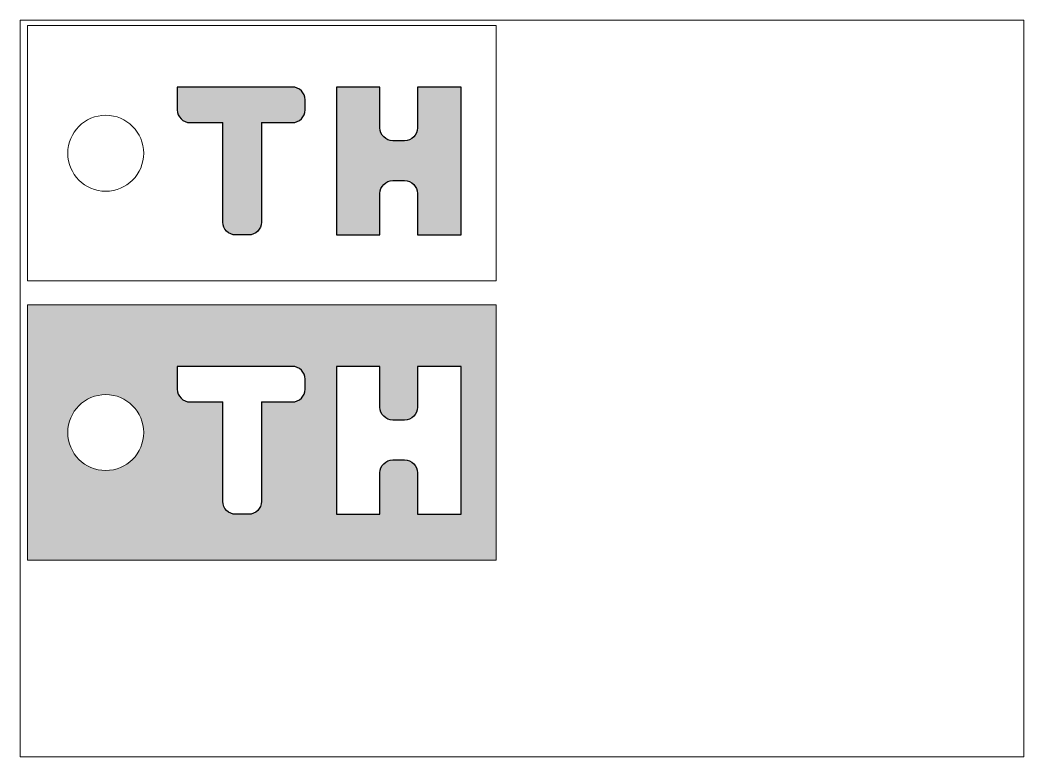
# Paper-space layout 'Layout1' of a CAD drawing. Header units: millimetres. Extents: x -0.2 to 78.5, y 149.6 to 207.3.
# The model-space entities are those that its viewports show. They can reach past a viewport. Long polylines and large blocks are cut down to what shows.
import ezdxf

# ---------------------------------------------------------------- set-up
doc = ezdxf.new("R2010")
doc.units = ezdxf.units.MM
doc.layers.get('0').update_dxf_attribs({"lineweight": 0})
doc.layers.add('Fill', color=7, linetype='Continuous', lineweight=200)
doc.layers.add('pattern', color=6, linetype='Continuous', plot=False)
doc.layers.add('Viewports', color=7, linetype='Continuous', plot=False)

msp = doc.modelspace()

# ---------------------------------------------------------------- hatches: boundary and pattern name
at = {"layer": 'Fill', "lineweight": 211}
h = msp.add_hatch(color=256, dxfattribs=at)
h.dxf.hatch_style = 1
h.paths.add_polyline_path([(21.809, 12.397), (24.231, 12.397, 0.414214), (25.231, 13.397), (25.231, 14.182, 0.414214), (24.231, 15.182), (15.209, 15.182), (15.209, 13.397, 0.414214), (16.209, 12.397), (18.778, 12.397), (18.778, 4.601, 0.414214), (19.778, 3.601), (20.809, 3.601, 0.414214), (21.809, 4.601)])
h.paths.add_polyline_path([(37.453, 15.182), (34.031, 15.182), (34.031, 11.98, -0.414214), (33.031, 10.98), (32.098, 10.98, -0.414214), (31.098, 11.98), (31.098, 15.182), (27.676, 15.182), (27.676, 3.601), (31.098, 3.601), (31.098, 6.852, -0.414214), (32.098, 7.852), (33.031, 7.852, -0.414214), (34.031, 6.852), (34.031, 3.601), (37.453, 3.601)])
at = {"layer": 'Fill'}
h = msp.add_hatch(color=256, dxfattribs=at)
h.dxf.hatch_style = 1
h.paths.add_polyline_path([(3.473, -1.872), (3.473, -21.872), (40.191, -21.872), (40.191, -1.872)])
h.paths.add_polyline_path([(31.098, -6.69), (31.098, -9.893, 0.414214), (32.098, -10.893), (33.031, -10.893, 0.414214), (34.031, -9.893), (34.031, -6.69), (37.453, -6.69), (37.453, -18.271), (34.031, -18.271), (34.031, -15.02, 0.414214), (33.031, -14.02), (32.098, -14.02, 0.414214), (31.098, -15.02), (31.098, -18.271), (27.676, -18.271), (27.676, -6.69)], flags=16)
h.paths.add_polyline_path([(25.231, -7.69), (25.231, -8.475, -0.414214), (24.231, -9.475), (21.809, -9.475), (21.809, -17.271, -0.414214), (20.809, -18.271), (19.778, -18.271, -0.414214), (18.778, -17.271), (18.778, -9.475), (16.209, -9.475, -0.414214), (15.209, -8.475), (15.209, -6.69), (24.231, -6.69, -0.414214)], flags=16)
h.paths.add_polyline_path([(12.576, -11.872, -1), (6.63, -11.872, -1)], flags=16)

# ---------------------------------------------------------------- linework, layer by layer
for points in [[(3.473, 0), (40.191, 0), (40.191, 20), (3.473, 20)], [(3.473, -21.872), (40.191, -21.872), (40.191, -1.872), (3.473, -1.872)]]:
    msp.add_lwpolyline(points, close=True)
for centre in [(9.603, 10), (9.603, -11.872)]:
    msp.add_circle(centre, 2.973)
at = {"layer": 'pattern'}
for points in [[(21.809, 12.397), (24.231, 12.397, 0.414214), (25.231, 13.397), (25.231, 14.182, 0.414214), (24.231, 15.182), (15.209, 15.182), (15.209, 13.397, 0.414214), (16.209, 12.397), (18.778, 12.397)], [(33.031, 7.852, -0.414214), (34.031, 6.852), (34.031, 3.601), (37.453, 3.601), (37.453, 15.182), (34.031, 15.182), (34.031, 11.98, -0.414214), (33.031, 10.98), (32.098, 10.98, -0.414214), (31.098, 11.98), (31.098, 15.182), (27.676, 15.182), (27.676, 3.601), (31.098, 3.601), (31.098, 6.852, -0.414214), (32.098, 7.852), (33.031, 7.852)], [(21.809, 12.397), (21.809, 4.601, -0.414214), (20.809, 3.601), (19.778, 3.601, -0.414214), (18.778, 4.601), (18.778, 12.397)], [(21.809, -9.475), (24.231, -9.475, 0.414214), (25.231, -8.475), (25.231, -7.69, 0.414214), (24.231, -6.69), (15.209, -6.69), (15.209, -8.475, 0.414214), (16.209, -9.475), (18.778, -9.475)], [(33.031, -14.02, -0.414214), (34.031, -15.02), (34.031, -18.271), (37.453, -18.271), (37.453, -6.69), (34.031, -6.69), (34.031, -9.893, -0.414214), (33.031, -10.893), (32.098, -10.893, -0.414214), (31.098, -9.893), (31.098, -6.69), (27.676, -6.69), (27.676, -18.271), (31.098, -18.271), (31.098, -15.02, -0.414214), (32.098, -14.02), (33.031, -14.02)], [(21.809, -9.475), (21.809, -17.271, -0.414214), (20.809, -18.271), (19.778, -18.271, -0.414214), (18.778, -17.271), (18.778, -9.475)]]:
    msp.add_lwpolyline(points, format="xyb", dxfattribs=at)

psp = doc.layouts.get("Layout1")

# ---------------------------------------------------------------- viewports
at = {"layer": 'Viewports'}
psp.add_viewport(center=(39.121, 178.467), size=(78.674, 57.69638), view_center_point=(42.227, -8.423), view_height=57.69638, dxfattribs=at)

doc.saveas('drawing.dxf')
